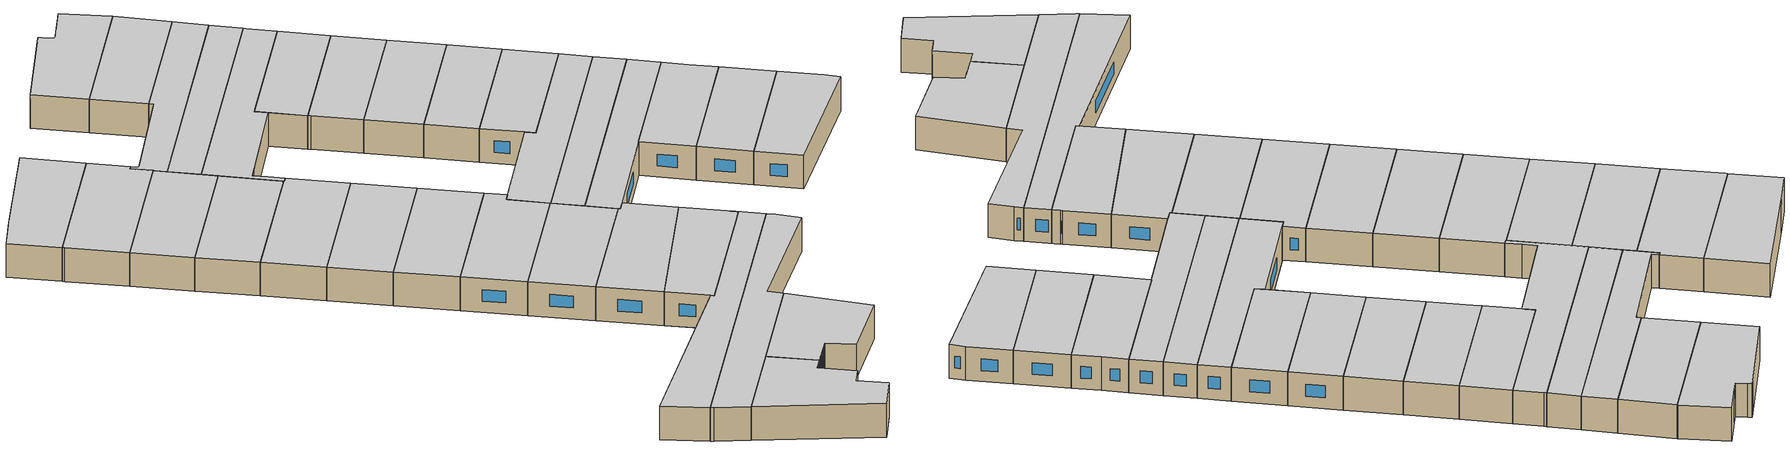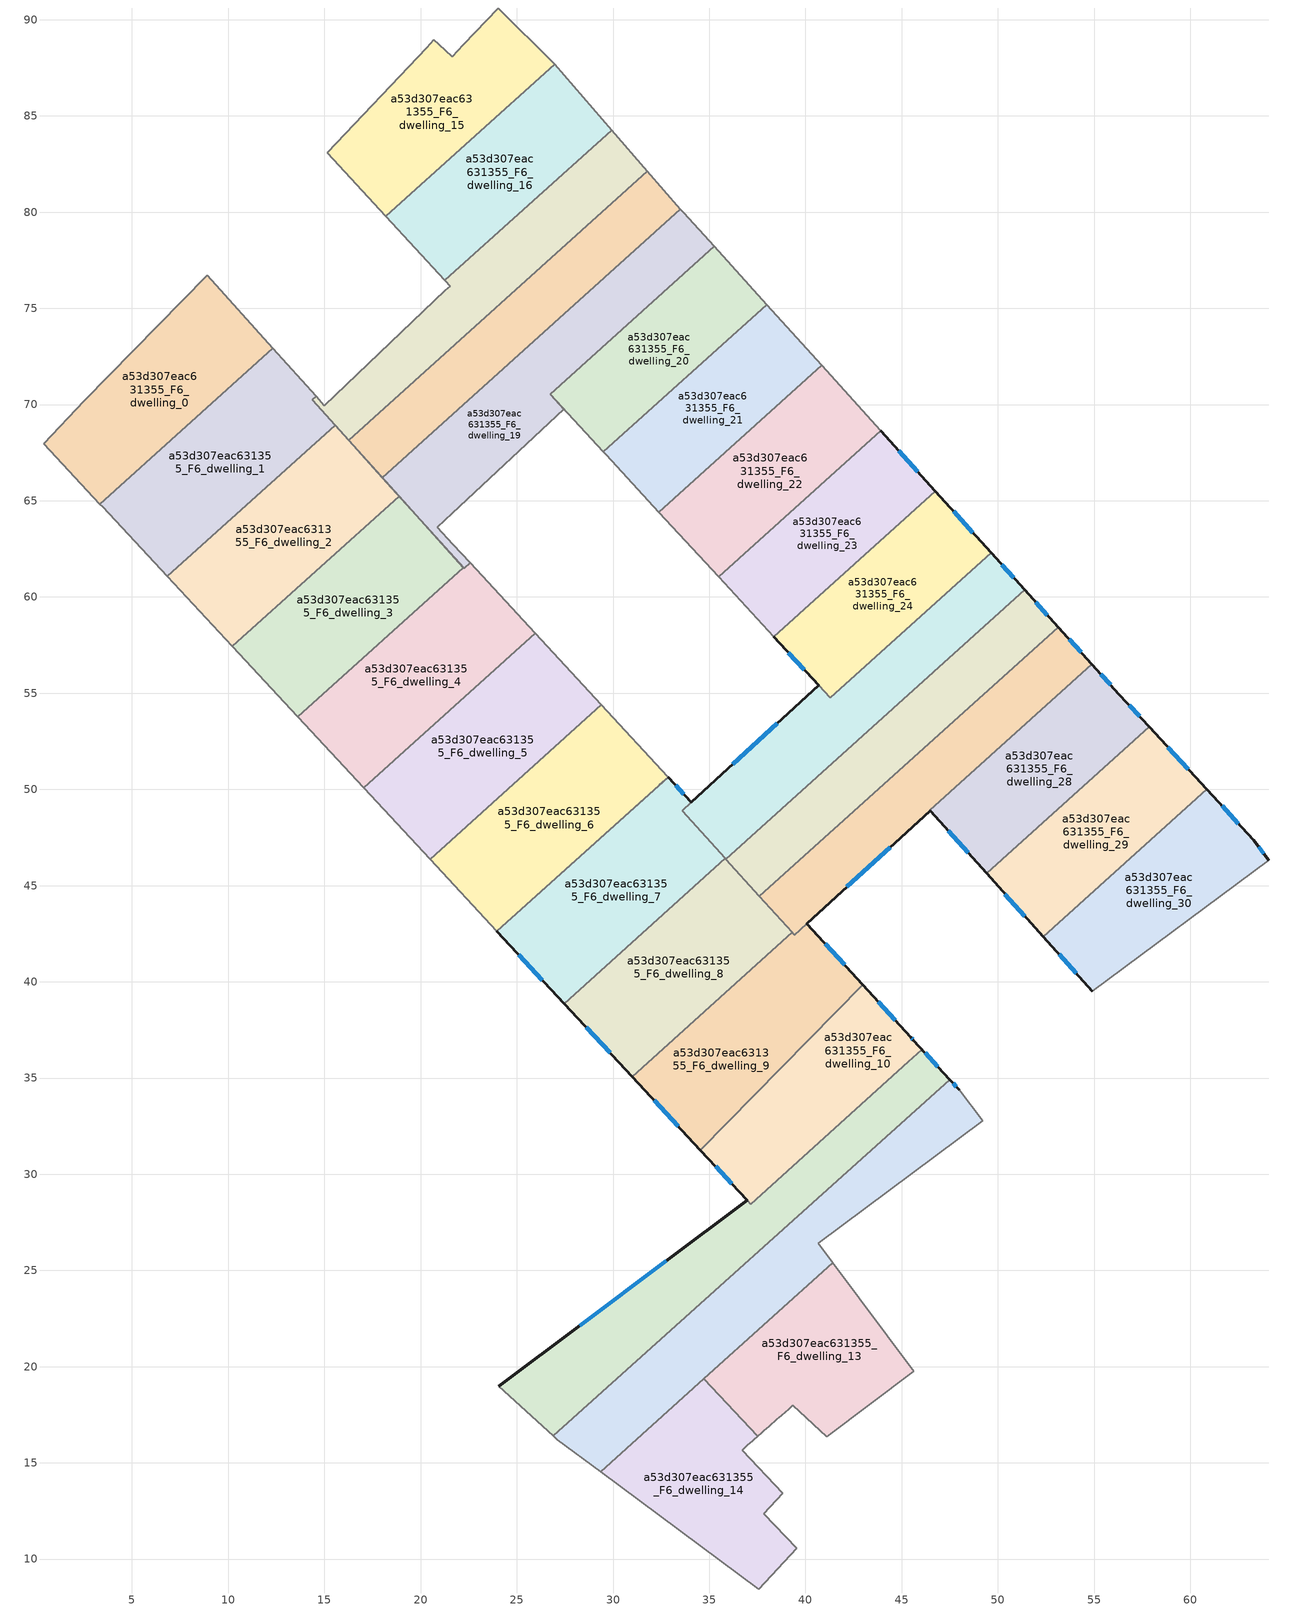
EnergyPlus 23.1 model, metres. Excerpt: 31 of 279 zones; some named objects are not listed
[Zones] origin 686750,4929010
a53d307eac631355_F6_dwelling_0
 floor to a53d307eac631355_F5_dwelling_0 (EU_floor_Construction): 8.92,76.72 12.33,72.93 3.33,64.83 0.42,67.96 2.51,70.19 z18
 wall adiabatic (EU_wall_Construction): 12.33,72.93 8.92,76.72 2.51,70.19 0.42,67.96 3.33,64.83 z18:21
 wall to a53d307eac631355_F6_dwelling_1 (EU_wall_Construction): 3.33,64.83 12.33,72.93 z18:21
 ceiling to a53d307eac631355_F7_dwelling_0 (EU_floor_Construction): 12.33,72.93 8.92,76.72 2.51,70.19 0.42,67.96 3.33,64.83 z21
a53d307eac631355_F6_dwelling_1
 floor to a53d307eac631355_F5_dwelling_1 (EU_floor_Construction): 14.57,70.43 14.37,70.25 15.55,68.93 6.83,61.07 3.47,64.68 3.33,64.83 12.33,72.93 z18
 wall to a53d307eac631355_F6_dwelling_2 (EU_wall_Construction): 6.83,61.07 15.55,68.93 z18:21
 wall adiabatic (EU_wall_Construction): 3.33,64.83 3.47,64.68 6.83,61.07 / 14.57,70.43 12.33,72.93 / 15.55,68.93 14.37,70.25 z18:21
 wall to a53d307eac631355_F6_dwelling_17 (EU_wall_Construction): 14.37,70.25 14.57,70.43 z18:21
 ceiling to a53d307eac631355_F7_dwelling_1 (EU_floor_Construction): 15.55,68.93 14.37,70.25 14.57,70.43 12.33,72.93 3.33,64.83 3.47,64.68 6.83,61.07 z21
a53d307eac631355_F6_dwelling_10
 floor to a53d307eac631355_F5_dwelling_10 (EU_floor_Construction): 45.48,37.11 45.61,36.96 46.06,36.48 45.35,35.84 37.15,28.45 34.54,31.26 42.98,39.84 z18
 wall outside (EU_wall_Construction): 45.61,36.96 45.48,37.11 42.98,39.84 / 34.54,31.26 36.97,28.64 z18:21
 wall to a53d307eac631355_F6_dwelling_9 (EU_wall_Construction): 42.98,39.84 34.54,31.26 z18:21
 wall to a53d307eac631355_F6_dwelling_11 (EU_wall_Construction): 36.97,28.64 37.15,28.45 45.35,35.84 46.06,36.48 45.61,36.96 z18:21
 window (EU_Window_Construction): 44.67,38 43.8,38.95 / 45.57,37.01 45.52,37.06 / 35.33,30.41 36.18,29.49 z18.98:20.02
 ceiling to a53d307eac631355_F7_dwelling_10 (EU_floor_Construction): 45.35,35.84 46.06,36.48 45.61,36.96 45.48,37.11 42.98,39.84 34.54,31.26 37.15,28.45 z21
a53d307eac631355_F6_dwelling_11
 floor to a53d307eac631355_F5_dwelling_11 (EU_floor_Construction): 46.06,36.48 45.62,36.97 47.5,34.92 26.9,16.4 24.07,18.97 36.97,28.64 37.15,28.45 z18
 wall outside (EU_wall_Construction): 36.97,28.64 24.07,18.97 / 47.5,34.92 45.62,36.97 z18:21
 wall to a53d307eac631355_F6_dwelling_12 (EU_wall_Construction): 26.9,16.4 47.5,34.92 z18:21
 wall adiabatic (EU_wall_Construction): 24.07,18.97 26.9,16.4 z18:21
 window (EU_Window_Construction): 32.78,25.5 28.27,22.12 / 46.89,35.59 46.23,36.3 z18.98:20.02
 ceiling to a53d307eac631355_F7_dwelling_11 (EU_floor_Construction): 37.15,28.45 36.97,28.64 24.07,18.97 26.9,16.4 47.5,34.92 45.62,36.97 46.06,36.48 z21
a53d307eac631355_F6_dwelling_12
 floor to a53d307eac631355_F5_dwelling_12 (EU_floor_Construction): 47.99,34.38 49.22,32.79 40.66,26.41 41.42,25.4 29.36,14.54 27.11,16.2 26.9,16.4 47.5,34.92 47.53,34.88 z18
 wall outside (EU_wall_Construction): 47.99,34.38 47.53,34.88 47.5,34.92 z18:21
 wall adiabatic (EU_wall_Construction): 26.9,16.4 27.11,16.2 29.36,14.54 / 41.42,25.4 40.66,26.41 49.22,32.79 47.99,34.38 z18:21
 wall to a53d307eac631355_F6_dwelling_13 (EU_wall_Construction): 34.71,19.36 41.42,25.4 z18:21
 wall to a53d307eac631355_F6_dwelling_14 (EU_wall_Construction): 29.36,14.54 34.71,19.36 z18:21
 window (EU_Window_Construction): 47.84,34.54 47.68,34.72 z18.98:20.02
 ceiling to a53d307eac631355_F7_dwelling_12 (EU_floor_Construction): 41.42,25.4 40.66,26.41 49.22,32.79 47.99,34.38 47.53,34.88 47.5,34.92 26.9,16.4 27.11,16.2 29.36,14.54 z21
a53d307eac631355_F6_dwelling_13
 floor to a53d307eac631355_F5_dwelling_13 (EU_floor_Construction): 41.42,25.4 45.62,19.75 41.11,16.34 39.34,17.98 39.23,17.88 39.12,17.79 38.78,17.49 38.62,17.35 38.55,17.29 38.09,16.89 37.87,16.69 37.72,16.55 37.53,16.39 34.71,19.36 z18
 wall adiabatic (EU_wall_Construction): 37.53,16.39 37.72,16.55 37.87,16.69 38.09,16.89 38.55,17.29 38.62,17.35 38.78,17.49 39.12,17.79 39.23,17.88 39.34,17.98 41.11,16.34 45.62,19.75 41.42,25.4 z18:21
 wall to a53d307eac631355_F6_dwelling_14 (EU_wall_Construction): 34.71,19.36 37.53,16.39 z18:21
 ceiling to a53d307eac631355_F7_dwelling_13 (EU_floor_Construction): 45.62,19.75 41.42,25.4 34.71,19.36 37.53,16.39 37.72,16.55 37.87,16.69 38.09,16.89 38.55,17.29 38.62,17.35 38.78,17.49 39.12,17.79 39.23,17.88 39.34,17.98 41.11,16.34 z21
a53d307eac631355_F6_dwelling_14
 floor to a53d307eac631355_F5_dwelling_14 (EU_floor_Construction): 37.53,16.39 37.07,15.99 37.04,15.96 36.81,15.76 36.7,15.66 38.82,13.42 37.83,12.35 39.54,10.56 37.57,8.44 29.36,14.54 34.71,19.36 z18
 wall adiabatic (EU_wall_Construction): 29.36,14.54 37.57,8.44 39.54,10.56 37.83,12.35 38.82,13.42 36.7,15.66 36.81,15.76 37.04,15.96 37.07,15.99 37.53,16.39 z18:21
 ceiling to a53d307eac631355_F7_dwelling_14 (EU_floor_Construction): 37.57,8.44 39.54,10.56 37.83,12.35 38.82,13.42 36.7,15.66 36.81,15.76 37.04,15.96 37.07,15.99 37.53,16.39 34.71,19.36 29.36,14.54 z21
a53d307eac631355_F6_dwelling_15
 floor to a53d307eac631355_F5_dwelling_15 (EU_floor_Construction): 26.91,87.75 26.96,87.69 18.19,79.79 15.15,83.08 20.32,88.55 20.69,88.95 20.93,88.73 21.63,88.07 22.21,88.69 24.03,90.61 z18
 wall adiabatic (EU_wall_Construction): 26.96,87.69 26.91,87.75 24.03,90.61 22.21,88.69 21.63,88.07 20.93,88.73 20.69,88.95 20.32,88.55 15.15,83.08 18.19,79.79 z18:21
 wall to a53d307eac631355_F6_dwelling_16 (EU_wall_Construction): 18.19,79.79 26.96,87.69 z18:21
 ceiling to a53d307eac631355_F7_dwelling_15 (EU_floor_Construction): 26.96,87.69 26.91,87.75 24.03,90.61 22.21,88.69 21.63,88.07 20.93,88.73 20.69,88.95 20.32,88.55 15.15,83.08 18.19,79.79 z21
a53d307eac631355_F6_dwelling_16
 floor to a53d307eac631355_F5_dwelling_16 (EU_floor_Construction): 26.96,87.69 29.94,84.27 21.27,76.46 18.19,79.79 z18
 wall to a53d307eac631355_F6_dwelling_17 (EU_wall_Construction): 21.27,76.46 29.94,84.27 z18:21
 wall adiabatic (EU_wall_Construction): 18.19,79.79 21.27,76.46 / 29.94,84.27 26.96,87.69 z18:21
 ceiling to a53d307eac631355_F7_dwelling_16 (EU_floor_Construction): 29.94,84.27 26.96,87.69 18.19,79.79 21.27,76.46 z21
a53d307eac631355_F6_dwelling_17
 floor to a53d307eac631355_F5_dwelling_17 (EU_floor_Construction): 29.94,84.27 31.79,82.13 16.26,68.14 14.37,70.25 14.57,70.43 15,69.95 21.29,75.93 21.53,76.16 21.28,76.44 21.27,76.46 z18
 wall adiabatic (EU_wall_Construction): 21.27,76.46 21.28,76.44 21.53,76.16 21.29,75.93 15,69.95 14.57,70.43 / 31.79,82.13 29.94,84.27 / 14.37,70.25 16.26,68.14 z18:21
 wall to a53d307eac631355_F6_dwelling_18 (EU_wall_Construction): 16.26,68.14 31.79,82.13 z18:21
 ceiling to a53d307eac631355_F7_dwelling_17 (EU_floor_Construction): 21.53,76.16 21.29,75.93 15,69.95 14.57,70.43 14.37,70.25 16.26,68.14 31.79,82.13 29.94,84.27 21.27,76.46 21.28,76.44 z21
a53d307eac631355_F6_dwelling_18
 floor to a53d307eac631355_F5_dwelling_18 (EU_floor_Construction): 31.79,82.13 33.5,80.16 18.01,66.2 16.26,68.14 z18
 wall adiabatic (EU_wall_Construction): 33.5,80.16 31.79,82.13 / 16.26,68.14 18.01,66.2 z18:21
 wall to a53d307eac631355_F6_dwelling_19 (EU_wall_Construction): 18.01,66.2 33.5,80.16 z18:21
 ceiling to a53d307eac631355_F7_dwelling_18 (EU_floor_Construction): 33.5,80.16 31.79,82.13 16.26,68.14 18.01,66.2 z21
a53d307eac631355_F6_dwelling_19
 floor to a53d307eac631355_F5_dwelling_19 (EU_floor_Construction): 33.67,79.96 35.25,78.22 26.73,70.54 27.45,69.76 21.63,64.34 20.85,63.62 21.67,62.74 22.57,61.77 22.26,61.49 18.01,66.2 33.5,80.16 z18
 wall to a53d307eac631355_F6_dwelling_4 (EU_wall_Construction): 22.26,61.49 22.57,61.77 z18:21
 wall adiabatic (EU_wall_Construction): 18.01,66.2 22.26,61.49 / 22.57,61.77 21.67,62.74 20.85,63.62 21.63,64.34 27.45,69.76 26.73,70.54 35.25,78.22 33.67,79.96 33.5,80.16 z18:21
 ceiling to a53d307eac631355_F7_dwelling_19 (EU_floor_Construction): 27.45,69.76 26.73,70.54 35.25,78.22 33.67,79.96 33.5,80.16 18.01,66.2 22.26,61.49 22.57,61.77 21.67,62.74 20.85,63.62 21.63,64.34 z21
a53d307eac631355_F6_dwelling_2
 floor to a53d307eac631355_F5_dwelling_2 (EU_floor_Construction): 15.55,68.93 18.88,65.24 10.21,57.43 6.83,61.07 z18
 wall adiabatic (EU_wall_Construction): 18.88,65.24 15.55,68.93 / 6.83,61.07 10.21,57.43 z18:21
 wall to a53d307eac631355_F6_dwelling_3 (EU_wall_Construction): 10.21,57.43 18.88,65.24 z18:21
 ceiling to a53d307eac631355_F7_dwelling_2 (EU_floor_Construction): 18.88,65.24 15.55,68.93 6.83,61.07 10.21,57.43 z21
a53d307eac631355_F6_dwelling_20
 floor to a53d307eac631355_F5_dwelling_20 (EU_floor_Construction): 35.25,78.22 37.99,75.18 29.5,67.54 26.74,70.55 z18
 wall adiabatic (EU_wall_Construction): 37.99,75.18 35.25,78.22 26.74,70.55 / 26.73,70.54 29.5,67.54 z18:21
 wall to a53d307eac631355_F6_dwelling_21 (EU_wall_Construction): 29.5,67.54 37.99,75.18 z18:21
 ceiling to a53d307eac631355_F7_dwelling_20 (EU_floor_Construction): 37.99,75.18 35.25,78.22 26.74,70.55 29.5,67.54 z21
a53d307eac631355_F6_dwelling_21
 floor to a53d307eac631355_F5_dwelling_21 (EU_floor_Construction): 37.99,75.18 40.84,72.04 32.38,64.42 29.64,67.39 29.5,67.54 z18
 wall adiabatic (EU_wall_Construction): 29.5,67.54 29.64,67.39 32.38,64.42 / 40.84,72.04 37.99,75.18 z18:21
 wall to a53d307eac631355_F6_dwelling_22 (EU_wall_Construction): 32.38,64.42 40.84,72.04 z18:21
 ceiling to a53d307eac631355_F7_dwelling_21 (EU_floor_Construction): 40.84,72.04 37.99,75.18 29.5,67.54 29.64,67.39 32.38,64.42 z21
a53d307eac631355_F6_dwelling_22
 floor to a53d307eac631355_F5_dwelling_22 (EU_floor_Construction): 40.84,72.04 43.92,68.63 35.49,61.04 32.38,64.42 z18
 wall adiabatic (EU_wall_Construction): 43.92,68.63 40.84,72.04 / 32.38,64.42 35.49,61.04 z18:21
 wall to a53d307eac631355_F6_dwelling_23 (EU_wall_Construction): 35.49,61.04 43.92,68.63 z18:21
 ceiling to a53d307eac631355_F7_dwelling_22 (EU_floor_Construction): 43.92,68.63 40.84,72.04 32.38,64.42 35.49,61.04 z21
a53d307eac631355_F6_dwelling_23
 floor to a53d307eac631355_F5_dwelling_23 (EU_floor_Construction): 43.92,68.63 46.76,65.5 38.36,57.93 35.49,61.04 z18
 wall outside (EU_wall_Construction): 46.76,65.5 43.92,68.63 z18:21
 wall to a53d307eac631355_F6_dwelling_24 (EU_wall_Construction): 38.36,57.93 46.76,65.5 z18:21
 wall adiabatic (EU_wall_Construction): 35.49,61.04 38.36,57.93 z18:21
 window (EU_Window_Construction): 45.84,66.52 44.84,67.61 z18.98:20.02
 ceiling to a53d307eac631355_F7_dwelling_23 (EU_floor_Construction): 46.76,65.5 43.92,68.63 35.49,61.04 38.36,57.93 z21
a53d307eac631355_F6_dwelling_24
 floor to a53d307eac631355_F5_dwelling_24 (EU_floor_Construction): 46.76,65.5 49.65,62.3 41.28,54.76 38.36,57.93 z18
 wall outside (EU_wall_Construction): 38.36,57.93 40.69,55.41 / 49.65,62.3 46.76,65.5 z18:21
 wall to a53d307eac631355_F6_dwelling_25 (EU_wall_Construction): 40.69,55.4 41.28,54.76 49.65,62.3 z18:21
 window (EU_Window_Construction): 39.12,57.11 39.93,56.23 / 48.71,63.34 47.7,64.46 z18.98:20.02
 ceiling to a53d307eac631355_F7_dwelling_24 (EU_floor_Construction): 49.65,62.3 46.76,65.5 38.36,57.93 41.28,54.76 z21
a53d307eac631355_F6_dwelling_25
 floor to a53d307eac631355_F5_dwelling_25 (EU_floor_Construction): 49.65,62.3 51.4,60.37 35.87,46.38 33.6,48.9 40.69,55.4 41.28,54.76 z18
 wall outside (EU_wall_Construction): 51.4,60.37 49.65,62.3 / 40.69,55.4 34.07,49.33 z18:21
 wall to a53d307eac631355_F6_dwelling_26 (EU_wall_Construction): 35.87,46.38 51.4,60.37 z18:21
 wall to a53d307eac631355_F6_dwelling_7 (EU_wall_Construction): 34.07,49.33 33.6,48.9 35.84,46.41 z18:21
 wall to a53d307eac631355_F6_dwelling_8 (EU_wall_Construction): 35.84,46.41 35.87,46.38 z18:21
 window (EU_Window_Construction): 50.83,61 50.21,61.67 / 38.54,53.43 36.22,51.31 z18.98:20.02
 ceiling to a53d307eac631355_F7_dwelling_25 (EU_floor_Construction): 41.28,54.76 40.69,55.4 33.6,48.9 35.87,46.38 51.4,60.37 49.65,62.3 z21
a53d307eac631355_F6_dwelling_26
 floor to a53d307eac631355_F5_dwelling_26 (EU_floor_Construction): 51.4,60.37 53.14,58.43 37.61,44.44 35.87,46.38 z18
 wall outside (EU_wall_Construction): 53.14,58.43 51.4,60.37 z18:21
 wall to a53d307eac631355_F6_dwelling_27 (EU_wall_Construction): 37.61,44.44 53.14,58.43 z18:21
 wall to a53d307eac631355_F6_dwelling_8 (EU_wall_Construction): 35.87,46.38 37.61,44.44 z18:21
 window (EU_Window_Construction): 52.58,59.06 51.96,59.74 z18.98:20.02
 ceiling to a53d307eac631355_F7_dwelling_26 (EU_floor_Construction): 53.14,58.43 51.4,60.37 35.87,46.38 37.61,44.44 z21
a53d307eac631355_F6_dwelling_27
 floor to a53d307eac631355_F5_dwelling_27 (EU_floor_Construction): 53.14,58.43 54.89,56.5 46.47,48.92 46.48,48.9 39.42,42.43 39.35,42.51 37.61,44.44 z18
 wall outside (EU_wall_Construction): 54.89,56.5 53.14,58.43 / 40.08,43.03 46.48,48.9 z18:21
 wall to a53d307eac631355_F6_dwelling_28 (EU_wall_Construction): 46.48,48.9 46.47,48.92 54.89,56.5 z18:21
 wall to a53d307eac631355_F6_dwelling_9 (EU_wall_Construction): 39.43,42.43 40.07,43.02 / 39.35,42.51 39.42,42.43 / 39.3,42.57 39.36,42.51 z18:21
 wall to a53d307eac631355_F6_dwelling_8 (EU_wall_Construction): 37.61,44.44 39.3,42.56 z18:21
 window (EU_Window_Construction): 54.32,57.13 53.71,57.81 / 42.16,44.94 44.4,46.99 z18.98:20.02
 ceiling to a53d307eac631355_F7_dwelling_27 (EU_floor_Construction): 46.48,48.9 46.47,48.92 54.89,56.5 53.14,58.43 37.61,44.44 39.35,42.51 39.42,42.43 z21
a53d307eac631355_F6_dwelling_28
 floor to a53d307eac631355_F5_dwelling_28 (EU_floor_Construction): 56.32,54.92 57.87,53.25 49.41,45.63 46.48,48.9 46.47,48.92 54.89,56.5 z18
 wall outside (EU_wall_Construction): 57.87,53.25 56.32,54.92 54.89,56.5 / 46.48,48.9 49.41,45.63 z18:21
 wall to a53d307eac631355_F6_dwelling_29 (EU_wall_Construction): 49.41,45.63 57.87,53.25 z18:21
 window (EU_Window_Construction): 55.86,55.44 55.36,55.99 / 57.36,53.79 56.82,54.38 / 47.44,47.84 48.46,46.7 z18.98:20.02
 ceiling to a53d307eac631355_F7_dwelling_28 (EU_floor_Construction): 57.87,53.25 56.32,54.92 54.89,56.5 46.47,48.92 46.48,48.9 49.41,45.63 z21
a53d307eac631355_F6_dwelling_29
 floor to a53d307eac631355_F5_dwelling_29 (EU_floor_Construction): 57.87,53.25 60.86,50 52.36,42.34 49.41,45.63 z18
 wall outside (EU_wall_Construction): 60.86,50 57.87,53.25 / 49.41,45.63 52.36,42.34 z18:21
 wall to a53d307eac631355_F6_dwelling_30 (EU_wall_Construction): 52.36,42.34 60.86,50 z18:21
 window (EU_Window_Construction): 59.89,51.06 58.84,52.19 / 50.37,44.56 51.4,43.41 z18.98:20.02
 ceiling to a53d307eac631355_F7_dwelling_29 (EU_floor_Construction): 60.86,50 57.87,53.25 49.41,45.63 52.36,42.34 z21
a53d307eac631355_F6_dwelling_3
 floor to a53d307eac631355_F5_dwelling_3 (EU_floor_Construction): 18.88,65.24 22.22,61.53 13.61,53.77 10.21,57.43 z18
 wall adiabatic (EU_wall_Construction): 22.22,61.53 18.88,65.24 / 10.21,57.43 13.61,53.77 z18:21
 wall to a53d307eac631355_F6_dwelling_4 (EU_wall_Construction): 13.61,53.77 22.22,61.53 z18:21
 ceiling to a53d307eac631355_F7_dwelling_3 (EU_floor_Construction): 22.22,61.53 18.88,65.24 10.21,57.43 13.61,53.77 z21
a53d307eac631355_F6_dwelling_30
 floor to a53d307eac631355_F5_dwelling_30 (EU_floor_Construction): 63.3,47.35 64.07,46.31 54.9,39.51 52.36,42.34 60.86,50 z18
 wall outside (EU_wall_Construction): 52.36,42.34 54.9,39.51 / 64.07,46.31 63.3,47.35 60.86,50 z18:21
 wall adiabatic (EU_wall_Construction): 54.9,39.51 64.07,46.31 z18:21
 window (EU_Window_Construction): 53.19,41.42 54.08,40.43 / 62.51,48.21 61.65,49.14 / 63.82,46.65 63.55,47.01 z18.98:20.02
 ceiling to a53d307eac631355_F7_dwelling_30 (EU_floor_Construction): 64.07,46.31 63.3,47.35 60.86,50 52.36,42.34 54.9,39.51 z21
a53d307eac631355_F6_dwelling_4
 floor to a53d307eac631355_F5_dwelling_4 (EU_floor_Construction): 22.57,61.77 25.95,58.11 17.04,50.08 13.61,53.77 22.22,61.53 22.26,61.49 z18
 wall adiabatic (EU_wall_Construction): 22.26,61.49 22.22,61.53 / 13.61,53.77 17.04,50.08 25.95,58.11 22.57,61.77 z18:21
 ceiling to a53d307eac631355_F7_dwelling_4 (EU_floor_Construction): 25.95,58.11 22.57,61.77 22.26,61.49 22.22,61.53 13.61,53.77 17.04,50.08 z21
a53d307eac631355_F6_dwelling_5
 floor to a53d307eac631355_F5_dwelling_5 (EU_floor_Construction): 25.96,58.11 29.39,54.39 20.49,46.37 17.04,50.08 z18
 wall adiabatic (EU_wall_Construction): 29.39,54.39 25.96,58.11 17.04,50.08 20.49,46.37 z18:21
 wall to a53d307eac631355_F6_dwelling_6 (EU_wall_Construction): 20.49,46.37 29.39,54.39 z18:21
 ceiling to a53d307eac631355_F7_dwelling_5 (EU_floor_Construction): 29.39,54.39 25.96,58.11 17.04,50.08 20.49,46.37 z21
a53d307eac631355_F6_dwelling_6
 floor to a53d307eac631355_F5_dwelling_6 (EU_floor_Construction): 29.39,54.39 32.85,50.65 23.97,42.63 20.49,46.37 z18
 wall adiabatic (EU_wall_Construction): 20.49,46.37 23.97,42.63 32.4,50.23 32.86,50.64 / 32.85,50.65 29.39,54.39 z18:21
 ceiling to a53d307eac631355_F7_dwelling_6 (EU_floor_Construction): 32.85,50.65 29.39,54.39 20.49,46.37 23.97,42.63 z21
a53d307eac631355_F6_dwelling_7
 floor to a53d307eac631355_F5_dwelling_7 (EU_floor_Construction): 34.07,49.33 33.6,48.9 35.84,46.41 27.47,38.87 23.97,42.63 32.86,50.64 z18
 wall outside (EU_wall_Construction): 34.07,49.33 32.86,50.64 / 23.97,42.63 27.47,38.87 z18:21
 wall to a53d307eac631355_F6_dwelling_8 (EU_wall_Construction): 27.47,38.87 35.84,46.41 z18:21
 wall adiabatic (EU_wall_Construction): 32.86,50.64 23.97,42.63 z18:21
 window (EU_Window_Construction): 33.68,49.76 33.25,50.22 / 25.1,41.41 26.33,40.09 z18.98:20.02
 ceiling to a53d307eac631355_F7_dwelling_7 (EU_floor_Construction): 35.84,46.41 33.6,48.9 34.07,49.33 32.86,50.64 23.97,42.63 27.47,38.87 z21
a53d307eac631355_F6_dwelling_8
 floor to a53d307eac631355_F5_dwelling_8 (EU_floor_Construction): 35.84,46.41 39.3,42.57 30.99,35.08 27.47,38.87 z18
 wall outside (EU_wall_Construction): 27.47,38.87 30.99,35.08 z18:21
 wall to a53d307eac631355_F6_dwelling_9 (EU_wall_Construction): 30.99,35.08 39.3,42.57 z18:21
 window (EU_Window_Construction): 28.61,37.64 29.84,36.31 z18.98:20.02
 ceiling to a53d307eac631355_F7_dwelling_8 (EU_floor_Construction): 39.3,42.57 35.84,46.41 27.47,38.87 30.99,35.08 z21
a53d307eac631355_F6_dwelling_9
 floor to a53d307eac631355_F5_dwelling_9 (EU_floor_Construction): 40.07,43.02 42.98,39.84 34.54,31.26 30.99,35.08 39.3,42.57 39.43,42.43 z18
 wall outside (EU_wall_Construction): 42.98,39.84 40.07,43.02 / 30.99,35.08 34.54,31.26 z18:21
 window (EU_Window_Construction): 42.04,40.88 41.02,41.99 / 32.15,33.83 33.39,32.5 z18.98:20.02
 ceiling to a53d307eac631355_F7_dwelling_9 (EU_floor_Construction): 34.54,31.26 42.98,39.84 40.07,43.02 39.43,42.43 39.3,42.57 30.99,35.08 z21
[Building]
EU S2 Campaign: North Axis=0; Terrain=City; Solar Distribution=FullExterior
[Site:Location]
Bologna: Latitude=44.5; Longitude=11.25; Time Zone=1; Elevation=37
[SizingPeriod:WeatherFileDays]
AnnualSizingPeriod: Begin Month=1; Begin Day of Month=1; End Month=12; End Day of Month=31; Day of Week for Start Day=Monday; Use Weather File Daylight Saving Period=No; Use Weather File Rain and Snow Indicators=No
[MATERIAL]
EU_InternalMass_Material: Roughness=MediumRough; Thickness=0.1; Conductivity=1; Density=1800; Specific Heat=900; Thermal Absorptance=0.9; Solar Absorptance=0.7; Visible Absorptance=0.7
[MATERIAL:NOMASS] Roughness=MediumRough; Thermal Absorptance=0.9; Solar Absorptance=0.7; Visible Absorptance=0.7
Name | Thermal Resistance
EU_wall_NoMass | 0.905828
EU_floor_NoMass | 0.67114
[WINDOWMATERIAL:SIMPLEGLAZINGSYSTEM]
EU_Window_SimpleGlazing: UFactor=4.52486; Solar Heat Gain Coefficient=0.85; Visible Transmittance=0.85
[CONSTRUCTION]
EU_wall_Construction: EU_wall_NoMass
EU_floor_Construction: EU_floor_NoMass
EU_Window_Construction: EU_Window_SimpleGlazing
EU_InternalMass_Construction: EU_InternalMass_Material
[ZONE] Type=1; Multiplier=1; Ceiling Height=autocalculate; Floor Area=autocalculate; Part of Total Floor Area=Yes
Name | Volume
a53d307eac631355_F6_dwelling_0 | 171.604
a53d307eac631355_F6_dwelling_1 | 184.271
a53d307eac631355_F6_dwelling_10 | 151.141
a53d307eac631355_F6_dwelling_11 | 222.594
a53d307eac631355_F6_dwelling_12 | 223.252
a53d307eac631355_F6_dwelling_13 | 155.102
a53d307eac631355_F6_dwelling_14 | 157.271
a53d307eac631355_F6_dwelling_15 | 160.153
a53d307eac631355_F6_dwelling_16 | 159.698
a53d307eac631355_F6_dwelling_17 | 163.465
a53d307eac631355_F6_dwelling_18 | 163.493
a53d307eac631355_F6_dwelling_19 | 198.623
a53d307eac631355_F6_dwelling_2 | 174.372
a53d307eac631355_F6_dwelling_20 | 140.32
a53d307eac631355_F6_dwelling_21 | 145.242
a53d307eac631355_F6_dwelling_22 | 156.439
a53d307eac631355_F6_dwelling_23 | 143.767
a53d307eac631355_F6_dwelling_24 | 145.678
a53d307eac631355_F6_dwelling_25 | 187.222
a53d307eac631355_F6_dwelling_26 | 163.474
a53d307eac631355_F6_dwelling_27 | 165.2
a53d307eac631355_F6_dwelling_28 | 150.135
a53d307eac631355_F6_dwelling_29 | 151.158
a53d307eac631355_F6_dwelling_3 | 174.359
a53d307eac631355_F6_dwelling_30 | 149.488
a53d307eac631355_F6_dwelling_4 | 181.154
a53d307eac631355_F6_dwelling_5 | 182.189
a53d307eac631355_F6_dwelling_6 | 183.219
a53d307eac631355_F6_dwelling_7 | 177.751
a53d307eac631355_F6_dwelling_8 | 174.38
a53d307eac631355_F6_dwelling_9 | 174.817
[INTERNALMASS] Construction=EU_InternalMass_Construction
Name | Zone or ZoneList | Surface Area
a53d307eac631355_F6_dwelling_0_EU_InternalMass | a53d307eac631355_F6_dwelling_0 | 57.1994
a53d307eac631355_F6_dwelling_1_EU_InternalMass | a53d307eac631355_F6_dwelling_1 | 61.4251
a53d307eac631355_F6_dwelling_2_EU_InternalMass | a53d307eac631355_F6_dwelling_2 | 58.1245
a53d307eac631355_F6_dwelling_3_EU_InternalMass | a53d307eac631355_F6_dwelling_3 | 58.1197
a53d307eac631355_F6_dwelling_4_EU_InternalMass | a53d307eac631355_F6_dwelling_4 | 60.388
a53d307eac631355_F6_dwelling_5_EU_InternalMass | a53d307eac631355_F6_dwelling_5 | 60.7557
a53d307eac631355_F6_dwelling_6_EU_InternalMass | a53d307eac631355_F6_dwelling_6 | 61.1039
a53d307eac631355_F6_dwelling_7_EU_InternalMass | a53d307eac631355_F6_dwelling_7 | 59.2516
a53d307eac631355_F6_dwelling_8_EU_InternalMass | a53d307eac631355_F6_dwelling_8 | 58.1268
a53d307eac631355_F6_dwelling_9_EU_InternalMass | a53d307eac631355_F6_dwelling_9 | 58.2725
a53d307eac631355_F6_dwelling_10_EU_InternalMass | a53d307eac631355_F6_dwelling_10 | 50.3778
a53d307eac631355_F6_dwelling_11_EU_InternalMass | a53d307eac631355_F6_dwelling_11 | 74.1855
a53d307eac631355_F6_dwelling_12_EU_InternalMass | a53d307eac631355_F6_dwelling_12 | 74.412
a53d307eac631355_F6_dwelling_13_EU_InternalMass | a53d307eac631355_F6_dwelling_13 | 51.7014
a53d307eac631355_F6_dwelling_14_EU_InternalMass | a53d307eac631355_F6_dwelling_14 | 52.428
a53d307eac631355_F6_dwelling_15_EU_InternalMass | a53d307eac631355_F6_dwelling_15 | 53.3843
a53d307eac631355_F6_dwelling_16_EU_InternalMass | a53d307eac631355_F6_dwelling_16 | 53.2325
a53d307eac631355_F6_dwelling_17_EU_InternalMass | a53d307eac631355_F6_dwelling_17 | 54.4884
a53d307eac631355_F6_dwelling_18_EU_InternalMass | a53d307eac631355_F6_dwelling_18 | 54.4977
a53d307eac631355_F6_dwelling_19_EU_InternalMass | a53d307eac631355_F6_dwelling_19 | 66.2078
a53d307eac631355_F6_dwelling_20_EU_InternalMass | a53d307eac631355_F6_dwelling_20 | 46.7851
a53d307eac631355_F6_dwelling_21_EU_InternalMass | a53d307eac631355_F6_dwelling_21 | 48.4154
a53d307eac631355_F6_dwelling_22_EU_InternalMass | a53d307eac631355_F6_dwelling_22 | 52.146
a53d307eac631355_F6_dwelling_23_EU_InternalMass | a53d307eac631355_F6_dwelling_23 | 47.9225
a53d307eac631355_F6_dwelling_24_EU_InternalMass | a53d307eac631355_F6_dwelling_24 | 48.5579
a53d307eac631355_F6_dwelling_25_EU_InternalMass | a53d307eac631355_F6_dwelling_25 | 62.4068
a53d307eac631355_F6_dwelling_26_EU_InternalMass | a53d307eac631355_F6_dwelling_26 | 54.4913
a53d307eac631355_F6_dwelling_27_EU_InternalMass | a53d307eac631355_F6_dwelling_27 | 55.0936
a53d307eac631355_F6_dwelling_28_EU_InternalMass | a53d307eac631355_F6_dwelling_28 | 50.0516
a53d307eac631355_F6_dwelling_29_EU_InternalMass | a53d307eac631355_F6_dwelling_29 | 50.3859
a53d307eac631355_F6_dwelling_30_EU_InternalMass | a53d307eac631355_F6_dwelling_30 | 49.829
[OTHEREQUIPMENT] Fuel Type=Electricity; Design Level Calculation Method=Watts/Area; Power per Zone Floor Area=1; Fraction Latent=0; Fraction Radiant=0; Fraction Lost=0; Carbon Dioxide Generation Rate=0; EndUse Subcategory=EU_Step8_InternalGains
Name | Zone or ZoneList or Space or SpaceList | Schedule
EU_Step8_InternalGain_a53d307eac631355_F6_dwelling_0_f000 | a53d307eac631355_F6_dwelling_0 | EU_Step8_GainSchedule_a53d307eac631355_F6_dwelling_0_f000
EU_Step8_InternalGain_a53d307eac631355_F6_dwelling_1_f000 | a53d307eac631355_F6_dwelling_1 | EU_Step8_GainSchedule_a53d307eac631355_F6_dwelling_1_f000
EU_Step8_InternalGain_a53d307eac631355_F6_dwelling_2_f000 | a53d307eac631355_F6_dwelling_2 | EU_Step8_GainSchedule_a53d307eac631355_F6_dwelling_2_f000
EU_Step8_InternalGain_a53d307eac631355_F6_dwelling_3_f000 | a53d307eac631355_F6_dwelling_3 | EU_Step8_GainSchedule_a53d307eac631355_F6_dwelling_3_f000
EU_Step8_InternalGain_a53d307eac631355_F6_dwelling_4_f000 | a53d307eac631355_F6_dwelling_4 | EU_Step8_GainSchedule_a53d307eac631355_F6_dwelling_4_f000
EU_Step8_InternalGain_a53d307eac631355_F6_dwelling_5_f000 | a53d307eac631355_F6_dwelling_5 | EU_Step8_GainSchedule_a53d307eac631355_F6_dwelling_5_f000
EU_Step8_InternalGain_a53d307eac631355_F6_dwelling_6_f000 | a53d307eac631355_F6_dwelling_6 | EU_Step8_GainSchedule_a53d307eac631355_F6_dwelling_6_f000
EU_Step8_InternalGain_a53d307eac631355_F6_dwelling_7_f000 | a53d307eac631355_F6_dwelling_7 | EU_Step8_GainSchedule_a53d307eac631355_F6_dwelling_7_f000
EU_Step8_InternalGain_a53d307eac631355_F6_dwelling_8_f000 | a53d307eac631355_F6_dwelling_8 | EU_Step8_GainSchedule_a53d307eac631355_F6_dwelling_8_f000
EU_Step8_InternalGain_a53d307eac631355_F6_dwelling_9_f000 | a53d307eac631355_F6_dwelling_9 | EU_Step8_GainSchedule_a53d307eac631355_F6_dwelling_9_f000
EU_Step8_InternalGain_a53d307eac631355_F6_dwelling_10_f000 | a53d307eac631355_F6_dwelling_10 | EU_Step8_GainSchedule_a53d307eac631355_F6_dwelling_10_f000
EU_Step8_InternalGain_a53d307eac631355_F6_dwelling_11_f000 | a53d307eac631355_F6_dwelling_11 | EU_Step8_GainSchedule_a53d307eac631355_F6_dwelling_11_f000
EU_Step8_InternalGain_a53d307eac631355_F6_dwelling_12_f000 | a53d307eac631355_F6_dwelling_12 | EU_Step8_GainSchedule_a53d307eac631355_F6_dwelling_12_f000
EU_Step8_InternalGain_a53d307eac631355_F6_dwelling_13_f000 | a53d307eac631355_F6_dwelling_13 | EU_Step8_GainSchedule_a53d307eac631355_F6_dwelling_13_f000
EU_Step8_InternalGain_a53d307eac631355_F6_dwelling_14_f000 | a53d307eac631355_F6_dwelling_14 | EU_Step8_GainSchedule_a53d307eac631355_F6_dwelling_14_f000
EU_Step8_InternalGain_a53d307eac631355_F6_dwelling_15_f000 | a53d307eac631355_F6_dwelling_15 | EU_Step8_GainSchedule_a53d307eac631355_F6_dwelling_15_f000
EU_Step8_InternalGain_a53d307eac631355_F6_dwelling_16_f000 | a53d307eac631355_F6_dwelling_16 | EU_Step8_GainSchedule_a53d307eac631355_F6_dwelling_16_f000
EU_Step8_InternalGain_a53d307eac631355_F6_dwelling_17_f000 | a53d307eac631355_F6_dwelling_17 | EU_Step8_GainSchedule_a53d307eac631355_F6_dwelling_17_f000
EU_Step8_InternalGain_a53d307eac631355_F6_dwelling_18_f000 | a53d307eac631355_F6_dwelling_18 | EU_Step8_GainSchedule_a53d307eac631355_F6_dwelling_18_f000
EU_Step8_InternalGain_a53d307eac631355_F6_dwelling_19_f000 | a53d307eac631355_F6_dwelling_19 | EU_Step8_GainSchedule_a53d307eac631355_F6_dwelling_19_f000
EU_Step8_InternalGain_a53d307eac631355_F6_dwelling_20_f000 | a53d307eac631355_F6_dwelling_20 | EU_Step8_GainSchedule_a53d307eac631355_F6_dwelling_20_f000
EU_Step8_InternalGain_a53d307eac631355_F6_dwelling_21_f000 | a53d307eac631355_F6_dwelling_21 | EU_Step8_GainSchedule_a53d307eac631355_F6_dwelling_21_f000
EU_Step8_InternalGain_a53d307eac631355_F6_dwelling_22_f000 | a53d307eac631355_F6_dwelling_22 | EU_Step8_GainSchedule_a53d307eac631355_F6_dwelling_22_f000
EU_Step8_InternalGain_a53d307eac631355_F6_dwelling_23_f000 | a53d307eac631355_F6_dwelling_23 | EU_Step8_GainSchedule_a53d307eac631355_F6_dwelling_23_f000
EU_Step8_InternalGain_a53d307eac631355_F6_dwelling_24_f000 | a53d307eac631355_F6_dwelling_24 | EU_Step8_GainSchedule_a53d307eac631355_F6_dwelling_24_f000
EU_Step8_InternalGain_a53d307eac631355_F6_dwelling_25_f000 | a53d307eac631355_F6_dwelling_25 | EU_Step8_GainSchedule_a53d307eac631355_F6_dwelling_25_f000
EU_Step8_InternalGain_a53d307eac631355_F6_dwelling_26_f000 | a53d307eac631355_F6_dwelling_26 | EU_Step8_GainSchedule_a53d307eac631355_F6_dwelling_26_f000
EU_Step8_InternalGain_a53d307eac631355_F6_dwelling_27_f000 | a53d307eac631355_F6_dwelling_27 | EU_Step8_GainSchedule_a53d307eac631355_F6_dwelling_27_f000
EU_Step8_InternalGain_a53d307eac631355_F6_dwelling_28_f000 | a53d307eac631355_F6_dwelling_28 | EU_Step8_GainSchedule_a53d307eac631355_F6_dwelling_28_f000
EU_Step8_InternalGain_a53d307eac631355_F6_dwelling_29_f000 | a53d307eac631355_F6_dwelling_29 | EU_Step8_GainSchedule_a53d307eac631355_F6_dwelling_29_f000
EU_Step8_InternalGain_a53d307eac631355_F6_dwelling_30_f000 | a53d307eac631355_F6_dwelling_30 | EU_Step8_GainSchedule_a53d307eac631355_F6_dwelling_30_f000
[ZONEVENTILATION:DESIGNFLOWRATE] Schedule=EU_AlwaysOn; Design Flow Rate Calculation Method=AirChanges/Hour; Air Changes per Hour=0.73129; Ventilation Type=Natural; Fan Pressure Rise=0; Fan Total Efficiency=1; Constant Term Coefficient=1; Temperature Term Coefficient=0; Velocity Term Coefficient=0; Velocity Squared Term Coefficient=0; Minimum Indoor Temperature=-100; Maximum Indoor Temperature=100; Delta Temperature=-100; Minimum Outdoor Temperature=-100; Maximum Outdoor Temperature=100; Maximum Wind Speed=40
Name | Zone or ZoneList or Space or SpaceList
EU_ConstantAir_a53d307eac631355_F6_dwelling_0 | a53d307eac631355_F6_dwelling_0
EU_ConstantAir_a53d307eac631355_F6_dwelling_1 | a53d307eac631355_F6_dwelling_1
EU_ConstantAir_a53d307eac631355_F6_dwelling_2 | a53d307eac631355_F6_dwelling_2
EU_ConstantAir_a53d307eac631355_F6_dwelling_3 | a53d307eac631355_F6_dwelling_3
EU_ConstantAir_a53d307eac631355_F6_dwelling_4 | a53d307eac631355_F6_dwelling_4
EU_ConstantAir_a53d307eac631355_F6_dwelling_5 | a53d307eac631355_F6_dwelling_5
EU_ConstantAir_a53d307eac631355_F6_dwelling_6 | a53d307eac631355_F6_dwelling_6
EU_ConstantAir_a53d307eac631355_F6_dwelling_7 | a53d307eac631355_F6_dwelling_7
EU_ConstantAir_a53d307eac631355_F6_dwelling_8 | a53d307eac631355_F6_dwelling_8
EU_ConstantAir_a53d307eac631355_F6_dwelling_9 | a53d307eac631355_F6_dwelling_9
EU_ConstantAir_a53d307eac631355_F6_dwelling_10 | a53d307eac631355_F6_dwelling_10
EU_ConstantAir_a53d307eac631355_F6_dwelling_11 | a53d307eac631355_F6_dwelling_11
EU_ConstantAir_a53d307eac631355_F6_dwelling_12 | a53d307eac631355_F6_dwelling_12
EU_ConstantAir_a53d307eac631355_F6_dwelling_13 | a53d307eac631355_F6_dwelling_13
EU_ConstantAir_a53d307eac631355_F6_dwelling_14 | a53d307eac631355_F6_dwelling_14
EU_ConstantAir_a53d307eac631355_F6_dwelling_15 | a53d307eac631355_F6_dwelling_15
EU_ConstantAir_a53d307eac631355_F6_dwelling_16 | a53d307eac631355_F6_dwelling_16
EU_ConstantAir_a53d307eac631355_F6_dwelling_17 | a53d307eac631355_F6_dwelling_17
EU_ConstantAir_a53d307eac631355_F6_dwelling_18 | a53d307eac631355_F6_dwelling_18
EU_ConstantAir_a53d307eac631355_F6_dwelling_19 | a53d307eac631355_F6_dwelling_19
EU_ConstantAir_a53d307eac631355_F6_dwelling_20 | a53d307eac631355_F6_dwelling_20
EU_ConstantAir_a53d307eac631355_F6_dwelling_21 | a53d307eac631355_F6_dwelling_21
EU_ConstantAir_a53d307eac631355_F6_dwelling_22 | a53d307eac631355_F6_dwelling_22
EU_ConstantAir_a53d307eac631355_F6_dwelling_23 | a53d307eac631355_F6_dwelling_23
EU_ConstantAir_a53d307eac631355_F6_dwelling_24 | a53d307eac631355_F6_dwelling_24
EU_ConstantAir_a53d307eac631355_F6_dwelling_25 | a53d307eac631355_F6_dwelling_25
EU_ConstantAir_a53d307eac631355_F6_dwelling_26 | a53d307eac631355_F6_dwelling_26
EU_ConstantAir_a53d307eac631355_F6_dwelling_27 | a53d307eac631355_F6_dwelling_27
EU_ConstantAir_a53d307eac631355_F6_dwelling_28 | a53d307eac631355_F6_dwelling_28
EU_ConstantAir_a53d307eac631355_F6_dwelling_29 | a53d307eac631355_F6_dwelling_29
EU_ConstantAir_a53d307eac631355_F6_dwelling_30 | a53d307eac631355_F6_dwelling_30
[HVACTEMPLATE:THERMOSTAT] Constant Heating Setpoint=20; Constant Cooling Setpoint=50
EU_HeatOnly_a53d307eac631355_F7_dwelling_15; EU_HeatOnly_a53d307eac631355_F7_dwelling_16; EU_HeatOnly_a53d307eac631355_F7_dwelling_17; EU_HeatOnly_a53d307eac631355_F7_dwelling_18; EU_HeatOnly_a53d307eac631355_F7_dwelling_19; EU_HeatOnly_a53d307eac631355_F7_dwelling_20; EU_HeatOnly_a53d307eac631355_F7_dwelling_21; EU_HeatOnly_a53d307eac631355_F7_dwelling_22; EU_HeatOnly_a53d307eac631355_F7_dwelling_23; EU_HeatOnly_a53d307eac631355_F7_dwelling_24; EU_HeatOnly_a53d307eac631355_F7_dwelling_25; EU_HeatOnly_a53d307eac631355_F7_dwelling_26; EU_HeatOnly_a53d307eac631355_F7_dwelling_27; EU_HeatOnly_a53d307eac631355_F7_dwelling_28; EU_HeatOnly_a53d307eac631355_F7_dwelling_29; EU_HeatOnly_a53d307eac631355_F7_dwelling_30; EU_HeatOnly_a53d307eac631355_F8_dwelling_0; EU_HeatOnly_a53d307eac631355_F8_dwelling_1; EU_HeatOnly_a53d307eac631355_F8_dwelling_2; EU_HeatOnly_a53d307eac631355_F8_dwelling_3; EU_HeatOnly_a53d307eac631355_F8_dwelling_4; EU_HeatOnly_a53d307eac631355_F8_dwelling_5; EU_HeatOnly_a53d307eac631355_F8_dwelling_6
[HVACTEMPLATE:ZONE:IDEALLOADSAIRSYSTEM] System Availability Schedule=EU_AlwaysOn; Maximum Heating Supply Air Temperature=50; Minimum Cooling Supply Air Temperature=13; Maximum Heating Supply Air Humidity Ratio=0.0156; Minimum Cooling Supply Air Humidity Ratio=0.0077; Heating Limit=NoLimit; Cooling Limit=NoLimit; Heating Availability Schedule=EU_AlwaysOn; Cooling Availability Schedule=EU_CoolingOff; Dehumidification Control Type=ConstantSensibleHeatRatio; Cooling Sensible Heat Ratio=0.7; Dehumidification Setpoint=60; Humidification Control Type=None; Humidification Setpoint=30; Outdoor Air Method=None; Outdoor Air Flow Rate per Person=0.00944; Outdoor Air Flow Rate per Zone Floor Area=0; Outdoor Air Flow Rate per Zone=0; Demand Controlled Ventilation Type=None; Outdoor Air Economizer Type=NoEconomizer; Heat Recovery Type=None; Sensible Heat Recovery Effectiveness=0.7; Latent Heat Recovery Effectiveness=0.65
Name | Template Thermostat
a53d307eac631355_F6_dwelling_0 | EU_HeatOnly_a53d307eac631355_F6_dwelling_0
a53d307eac631355_F6_dwelling_1 | EU_HeatOnly_a53d307eac631355_F6_dwelling_1
a53d307eac631355_F6_dwelling_2 | EU_HeatOnly_a53d307eac631355_F6_dwelling_2
a53d307eac631355_F6_dwelling_3 | EU_HeatOnly_a53d307eac631355_F6_dwelling_3
a53d307eac631355_F6_dwelling_4 | EU_HeatOnly_a53d307eac631355_F6_dwelling_4
a53d307eac631355_F6_dwelling_5 | EU_HeatOnly_a53d307eac631355_F6_dwelling_5
a53d307eac631355_F6_dwelling_6 | EU_HeatOnly_a53d307eac631355_F6_dwelling_6
a53d307eac631355_F6_dwelling_7 | EU_HeatOnly_a53d307eac631355_F6_dwelling_7
a53d307eac631355_F6_dwelling_8 | EU_HeatOnly_a53d307eac631355_F6_dwelling_8
a53d307eac631355_F6_dwelling_9 | EU_HeatOnly_a53d307eac631355_F6_dwelling_9
a53d307eac631355_F6_dwelling_10 | EU_HeatOnly_a53d307eac631355_F6_dwelling_10
a53d307eac631355_F6_dwelling_11 | EU_HeatOnly_a53d307eac631355_F6_dwelling_11
a53d307eac631355_F6_dwelling_12 | EU_HeatOnly_a53d307eac631355_F6_dwelling_12
a53d307eac631355_F6_dwelling_13 | EU_HeatOnly_a53d307eac631355_F6_dwelling_13
a53d307eac631355_F6_dwelling_14 | EU_HeatOnly_a53d307eac631355_F6_dwelling_14
a53d307eac631355_F6_dwelling_15 | EU_HeatOnly_a53d307eac631355_F6_dwelling_15
a53d307eac631355_F6_dwelling_16 | EU_HeatOnly_a53d307eac631355_F6_dwelling_16
a53d307eac631355_F6_dwelling_17 | EU_HeatOnly_a53d307eac631355_F6_dwelling_17
a53d307eac631355_F6_dwelling_18 | EU_HeatOnly_a53d307eac631355_F6_dwelling_18
a53d307eac631355_F6_dwelling_19 | EU_HeatOnly_a53d307eac631355_F6_dwelling_19
a53d307eac631355_F6_dwelling_20 | EU_HeatOnly_a53d307eac631355_F6_dwelling_20
a53d307eac631355_F6_dwelling_21 | EU_HeatOnly_a53d307eac631355_F6_dwelling_21
a53d307eac631355_F6_dwelling_22 | EU_HeatOnly_a53d307eac631355_F6_dwelling_22
a53d307eac631355_F6_dwelling_23 | EU_HeatOnly_a53d307eac631355_F6_dwelling_23
a53d307eac631355_F6_dwelling_24 | EU_HeatOnly_a53d307eac631355_F6_dwelling_24
a53d307eac631355_F6_dwelling_25 | EU_HeatOnly_a53d307eac631355_F6_dwelling_25
a53d307eac631355_F6_dwelling_26 | EU_HeatOnly_a53d307eac631355_F6_dwelling_26
a53d307eac631355_F6_dwelling_27 | EU_HeatOnly_a53d307eac631355_F6_dwelling_27
a53d307eac631355_F6_dwelling_28 | EU_HeatOnly_a53d307eac631355_F6_dwelling_28
a53d307eac631355_F6_dwelling_29 | EU_HeatOnly_a53d307eac631355_F6_dwelling_29
a53d307eac631355_F6_dwelling_30 | EU_HeatOnly_a53d307eac631355_F6_dwelling_30
[SIZING:ZONE] Zone Cooling Design Supply Air Temperature Input Method=SupplyAirTemperature; Zone Cooling Design Supply Air Temperature=13; Zone Heating Design Supply Air Temperature Input Method=SupplyAirTemperature; Zone Heating Design Supply Air Temperature=50; Zone Cooling Design Supply Air Humidity Ratio=0.008; Zone Heating Design Supply Air Humidity Ratio=0.008; Cooling Design Air Flow Method=DesignDay; Cooling Design Air Flow Rate=0; Cooling Minimum Air Flow per Zone Floor Area=0.000762; Cooling Minimum Air Flow=0; Cooling Minimum Air Flow Fraction=0.2; Heating Design Air Flow Method=DesignDay; Heating Design Air Flow Rate=0; Heating Maximum Air Flow per Zone Floor Area=0.002032; Heating Maximum Air Flow=0.141576; Heating Maximum Air Flow Fraction=0.3; Account for Dedicated Outdoor Air System=No; Dedicated Outdoor Air System Control Strategy=NeutralSupplyAir; Dedicated Outdoor Air Low Setpoint Temperature for Design=autosize; Dedicated Outdoor Air High Setpoint Temperature for Design=autosize; Zone Load Sizing Method=Sensible Load Only No Latent Load; Zone Latent Cooling Design Supply Air Humidity Ratio Input Method=HumidityRatioDifference; Zone Cooling Design Supply Air Humidity Ratio Difference=0.005; Zone Latent Heating Design Supply Air Humidity Ratio Input Method=HumidityRatioDifference; Zone Humidification Design Supply Air Humidity Ratio Difference=0.005
a53d307eac631355_F6_dwelling_0; a53d307eac631355_F6_dwelling_1; a53d307eac631355_F6_dwelling_2; a53d307eac631355_F6_dwelling_3; a53d307eac631355_F6_dwelling_4; a53d307eac631355_F6_dwelling_5; a53d307eac631355_F6_dwelling_6; a53d307eac631355_F6_dwelling_7; a53d307eac631355_F6_dwelling_8; a53d307eac631355_F6_dwelling_9; a53d307eac631355_F6_dwelling_10; a53d307eac631355_F6_dwelling_11; a53d307eac631355_F6_dwelling_12; a53d307eac631355_F6_dwelling_13; a53d307eac631355_F6_dwelling_14; a53d307eac631355_F6_dwelling_15; a53d307eac631355_F6_dwelling_16; a53d307eac631355_F6_dwelling_17; a53d307eac631355_F6_dwelling_18; a53d307eac631355_F6_dwelling_19; a53d307eac631355_F6_dwelling_20; a53d307eac631355_F6_dwelling_21; a53d307eac631355_F6_dwelling_22; a53d307eac631355_F6_dwelling_23; a53d307eac631355_F6_dwelling_24; a53d307eac631355_F6_dwelling_25; a53d307eac631355_F6_dwelling_26; a53d307eac631355_F6_dwelling_27; a53d307eac631355_F6_dwelling_28; a53d307eac631355_F6_dwelling_29; a53d307eac631355_F6_dwelling_30
[SCHEDULE:CONSTANT]
Name | Hourly Value
EU_AlwaysOn | 1
EU_CoolingOff | 0
[SCHEDULE:FILE] Column Number=1; Rows to Skip at Top=0; Number of Hours of Data=8760; Column Separator=Comma; Interpolate to Timestep=No; Minutes per Item=60; Adjust Schedule for Daylight Savings=Yes
Name | File
EU_Step8_GainSchedule_a53d307eac631355_F6_dwelling_0_f000 | ../../schedules/a53d307eac631355/a53d307eac631355_F6_dwelling_0_f000_gain.csv
EU_Step8_GainSchedule_a53d307eac631355_F6_dwelling_1_f000 | ../../schedules/a53d307eac631355/a53d307eac631355_F6_dwelling_1_f000_gain.csv
EU_Step8_GainSchedule_a53d307eac631355_F6_dwelling_2_f000 | ../../schedules/a53d307eac631355/a53d307eac631355_F6_dwelling_2_f000_gain.csv
EU_Step8_GainSchedule_a53d307eac631355_F6_dwelling_3_f000 | ../../schedules/a53d307eac631355/a53d307eac631355_F6_dwelling_3_f000_gain.csv
EU_Step8_GainSchedule_a53d307eac631355_F6_dwelling_4_f000 | ../../schedules/a53d307eac631355/a53d307eac631355_F6_dwelling_4_f000_gain.csv
EU_Step8_GainSchedule_a53d307eac631355_F6_dwelling_5_f000 | ../../schedules/a53d307eac631355/a53d307eac631355_F6_dwelling_5_f000_gain.csv
EU_Step8_GainSchedule_a53d307eac631355_F6_dwelling_6_f000 | ../../schedules/a53d307eac631355/a53d307eac631355_F6_dwelling_6_f000_gain.csv
EU_Step8_GainSchedule_a53d307eac631355_F6_dwelling_7_f000 | ../../schedules/a53d307eac631355/a53d307eac631355_F6_dwelling_7_f000_gain.csv
EU_Step8_GainSchedule_a53d307eac631355_F6_dwelling_8_f000 | ../../schedules/a53d307eac631355/a53d307eac631355_F6_dwelling_8_f000_gain.csv
EU_Step8_GainSchedule_a53d307eac631355_F6_dwelling_9_f000 | ../../schedules/a53d307eac631355/a53d307eac631355_F6_dwelling_9_f000_gain.csv
EU_Step8_GainSchedule_a53d307eac631355_F6_dwelling_10_f000 | ../../schedules/a53d307eac631355/a53d307eac631355_F6_dwelling_10_f000_gain.csv
EU_Step8_GainSchedule_a53d307eac631355_F6_dwelling_11_f000 | ../../schedules/a53d307eac631355/a53d307eac631355_F6_dwelling_11_f000_gain.csv
EU_Step8_GainSchedule_a53d307eac631355_F6_dwelling_12_f000 | ../../schedules/a53d307eac631355/a53d307eac631355_F6_dwelling_12_f000_gain.csv
EU_Step8_GainSchedule_a53d307eac631355_F6_dwelling_13_f000 | ../../schedules/a53d307eac631355/a53d307eac631355_F6_dwelling_13_f000_gain.csv
EU_Step8_GainSchedule_a53d307eac631355_F6_dwelling_14_f000 | ../../schedules/a53d307eac631355/a53d307eac631355_F6_dwelling_14_f000_gain.csv
EU_Step8_GainSchedule_a53d307eac631355_F6_dwelling_15_f000 | ../../schedules/a53d307eac631355/a53d307eac631355_F6_dwelling_15_f000_gain.csv
EU_Step8_GainSchedule_a53d307eac631355_F6_dwelling_16_f000 | ../../schedules/a53d307eac631355/a53d307eac631355_F6_dwelling_16_f000_gain.csv
EU_Step8_GainSchedule_a53d307eac631355_F6_dwelling_17_f000 | ../../schedules/a53d307eac631355/a53d307eac631355_F6_dwelling_17_f000_gain.csv
EU_Step8_GainSchedule_a53d307eac631355_F6_dwelling_18_f000 | ../../schedules/a53d307eac631355/a53d307eac631355_F6_dwelling_18_f000_gain.csv
EU_Step8_GainSchedule_a53d307eac631355_F6_dwelling_19_f000 | ../../schedules/a53d307eac631355/a53d307eac631355_F6_dwelling_19_f000_gain.csv
EU_Step8_GainSchedule_a53d307eac631355_F6_dwelling_20_f000 | ../../schedules/a53d307eac631355/a53d307eac631355_F6_dwelling_20_f000_gain.csv
EU_Step8_GainSchedule_a53d307eac631355_F6_dwelling_21_f000 | ../../schedules/a53d307eac631355/a53d307eac631355_F6_dwelling_21_f000_gain.csv
EU_Step8_GainSchedule_a53d307eac631355_F6_dwelling_22_f000 | ../../schedules/a53d307eac631355/a53d307eac631355_F6_dwelling_22_f000_gain.csv
EU_Step8_GainSchedule_a53d307eac631355_F6_dwelling_23_f000 | ../../schedules/a53d307eac631355/a53d307eac631355_F6_dwelling_23_f000_gain.csv
EU_Step8_GainSchedule_a53d307eac631355_F6_dwelling_24_f000 | ../../schedules/a53d307eac631355/a53d307eac631355_F6_dwelling_24_f000_gain.csv
EU_Step8_GainSchedule_a53d307eac631355_F6_dwelling_25_f000 | ../../schedules/a53d307eac631355/a53d307eac631355_F6_dwelling_25_f000_gain.csv
EU_Step8_GainSchedule_a53d307eac631355_F6_dwelling_26_f000 | ../../schedules/a53d307eac631355/a53d307eac631355_F6_dwelling_26_f000_gain.csv
EU_Step8_GainSchedule_a53d307eac631355_F6_dwelling_27_f000 | ../../schedules/a53d307eac631355/a53d307eac631355_F6_dwelling_27_f000_gain.csv
EU_Step8_GainSchedule_a53d307eac631355_F6_dwelling_28_f000 | ../../schedules/a53d307eac631355/a53d307eac631355_F6_dwelling_28_f000_gain.csv
EU_Step8_GainSchedule_a53d307eac631355_F6_dwelling_29_f000 | ../../schedules/a53d307eac631355/a53d307eac631355_F6_dwelling_29_f000_gain.csv
EU_Step8_GainSchedule_a53d307eac631355_F6_dwelling_30_f000 | ../../schedules/a53d307eac631355/a53d307eac631355_F6_dwelling_30_f000_gain.csv
